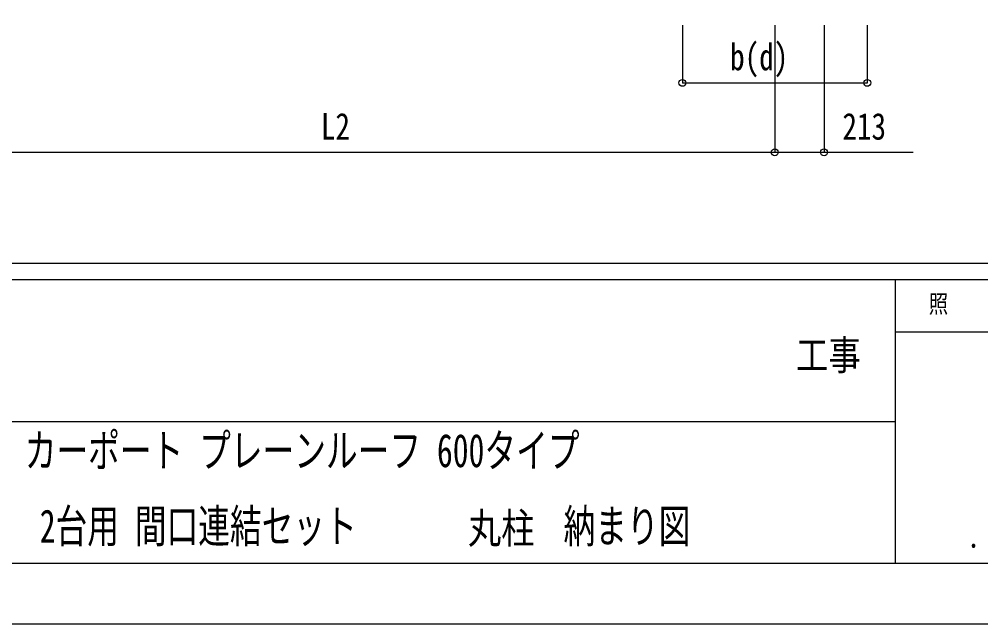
# Model space of a CAD drawing. Units: millimetres, scale not verified. Extents: x -14718 to 14718, y -10395 to 10395.
# Drawn here: x 743 to 4902, y -10395 to -7782 of the extents above; entities that cross this region are included whole.
import ezdxf
from ezdxf.enums import TextEntityAlignment as Align

# ---------------------------------------------------------------- set-up
doc = ezdxf.new("R2010")
doc.units = ezdxf.units.MM
doc.header["$LTSCALE"] = 50
for name, color, linetype in [('0-2_USER1', 3, 'Continuous'), ('0-5_YKK_D', 6, 'Continuous'), ('0-6_YKK_ZWAK', 7, 'Continuous')]:
    doc.layers.add(name, color=color, linetype=linetype)
doc.styles.add('ＭＳ ゴシック', font='')
doc.styles.get('ＭＳ ゴシック').set_extended_font_data('MS Gothic')

msp = doc.modelspace()

# ---------------------------------------------------------------- linework, layer by layer
at = {"layer": '0-5_YKK_D'}
for p, q in [((3611.57, -7806.5), (3611.57, -8057.5)), ((4011.57, -7806.5), (4011.57, -8357.81)), ((4011.57, -7806.5), (4011.57, -8357.81)), ((4224.62, -7806.5), (4224.62, -8357.81)), ((4411.57, -7806.5), (4411.57, -8057.5)), ((3611.57, -8056.5), (4411.57, -8056.5)), ((269.57, -8356.81), (4011.57, -8356.81))]:
    msp.add_line(p, q, dxfattribs=at)
msp.add_lwpolyline([(4011.57, -8356.81), (4224.62, -8356.81), (4609.72, -8356.81)], dxfattribs=at)
for centre in [(3611.57, -8056.5), (4411.57, -8056.5), (4011.57, -8356.81), (4011.57, -8356.81), (4224.62, -8356.81)]:
    msp.add_circle(centre, 14.88, dxfattribs=at)
at = {"layer": '0-6_YKK_ZWAK'}
for p, q in [((13632.57, -8837.5), (-13667.43, -8837.5)), ((4532.57, -8907.5), (-17.43, -8907.5)), ((6947.57, -9135), (4532.57, -9135)), ((-17.43, -9520), (4532.57, -9520)), ((-17.43, -10132.5), (4532.57, -10132.5)), ((4532.57, -10132.5), (6947.57, -10132.5))]:
    msp.add_line(p, q, dxfattribs=at)
msp.add_lwpolyline([(-14717.5, -10395), (14717.5, -10395), (14717.5, 10395), (-14717.5, 10395)], close=True, dxfattribs=at)
msp.add_lwpolyline([(6947.57, -8907.5), (4532.57, -8907.5), (4532.57, -10132.5)], dxfattribs=at)

# ---------------------------------------------------------------- texts
at = {"layer": '0-2_USER1', "style": 'ＭＳ ゴシック'}
for s, height, width, p in [('カーポート プレーンルーフ 600タイプ', 143.7, 0.7, (766.66, -9760.92)), (' 2台用 間口連結セット ', 143.7, 0.7, (763.39, -10087.58)), ('丸柱', 131.7, 0.8, (2684.19, -10087.58)), (' 納まり図', 143.7, 0.7, (3029.16, -10087.58))]:
    msp.add_text(s, height=height, dxfattribs=dict(at, width=width)).set_placement(p, align=Align.BOTTOM_LEFT)
at = {"layer": '0-5_YKK_D', "style": 'ＭＳ ゴシック', "width": 0.8}
for s, p in [('b(d)', (3818.37, -8036.5)), ('L2', (2048.17, -8336.81)), ('213', (4304.12, -8336.81))]:
    msp.add_text(s, height=115.5, dxfattribs=at).set_placement(p, align=Align.BOTTOM_LEFT)
at = {"layer": '0-6_YKK_ZWAK', "style": 'ＭＳ ゴシック', "width": 0.8}
for s, height, p in [('照     査', 76.98, (4677.47, -9073.75)), ('工事', 128.3, (4103.17, -9336.13)), ('． ．', 90.71, (4847.5, -10095.23))]:
    msp.add_text(s, height=height, dxfattribs=at).set_placement(p, align=Align.BOTTOM_LEFT)

doc.saveas('drawing.dxf')
